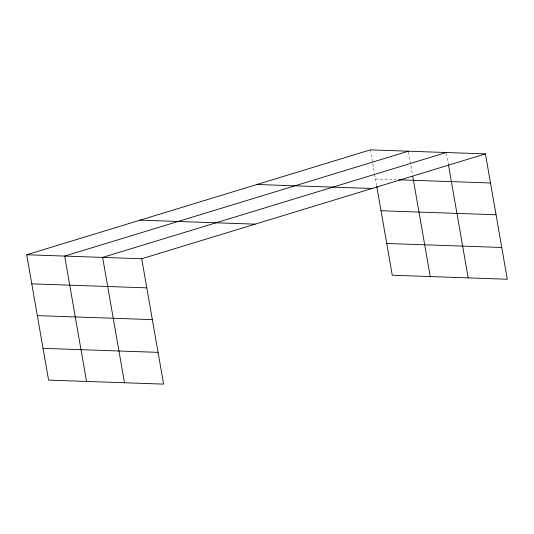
<?xml version="1.0" encoding="UTF-8"?>
<svg xmlns="http://www.w3.org/2000/svg" width="534" height="534" viewBox="0 0 534 534"><rect width="100%" height="100%" fill="white"/><g stroke="black" fill="none" stroke-linecap="round" stroke-linejoin="round"><path stroke-width="0.4" stroke-dasharray="2.67 2" d="M375.475 178.983L396.108 179.704M446.457 153.331L448.286 163.845M408.497 152.01L412.448 174.645M370.396 149.88L374.488 173.323M374.634 174.131L376.617 185.498"/><path stroke-width="0.8" d="M26.7 254.758L141.724 258.756L163.604 384.12L48.581 380.115L26.7 254.758L370.396 149.88L485.419 153.885L507.3 279.242L392.276 275.244L376.757 186.313M408.356 151.202L64.661 256.08L86.535 381.436M446.311 152.524L102.615 257.401L124.495 382.758M141.724 258.756L485.419 153.885M398.584 179.791L490.499 182.988M256.981 184.49L371.998 188.495M381.022 210.75L496.046 214.755M140.122 220.148L255.145 224.153M386.736 243.477L501.753 247.476M31.78 283.861L146.803 287.859M37.32 315.621L152.344 319.626M43.034 348.348L158.057 352.353M448.433 164.652L468.191 277.88M412.729 176.26L430.237 276.559"/></g></svg>
